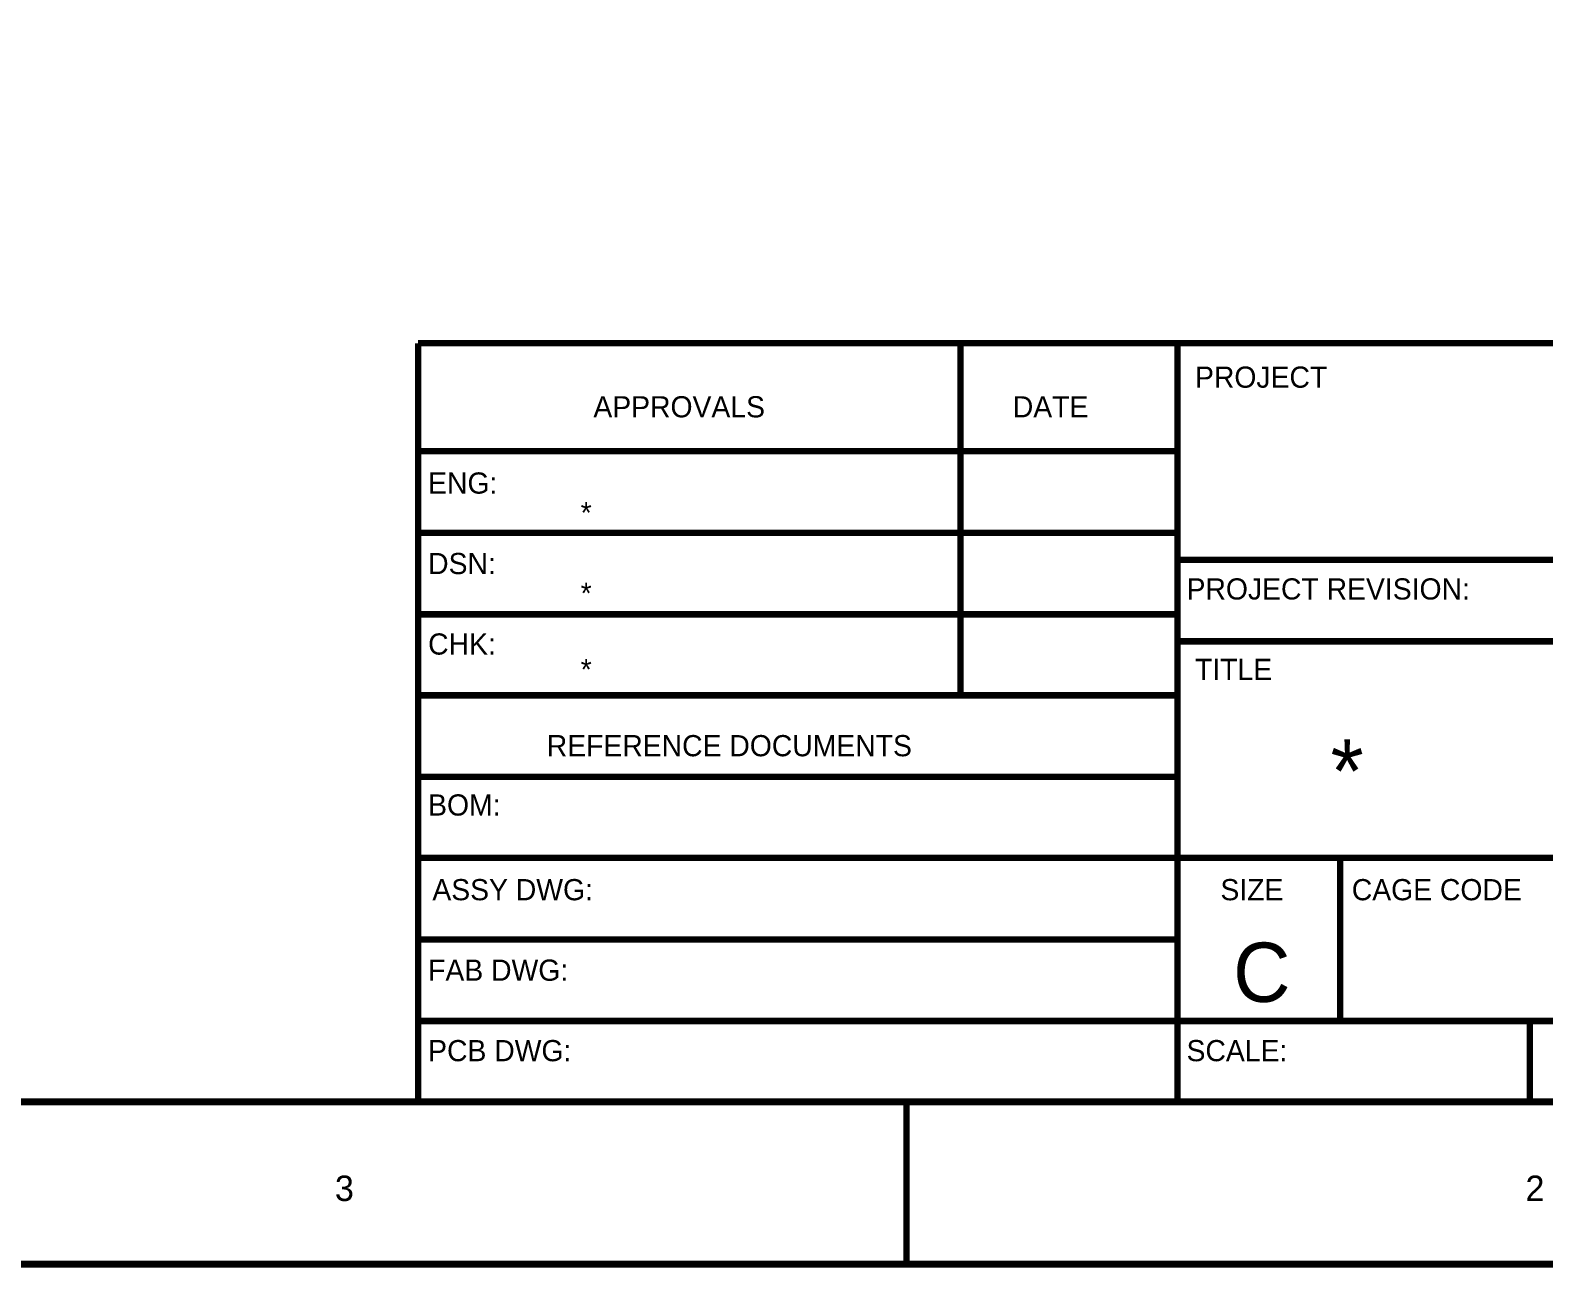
# Model space of a CAD drawing. Header units: inches. Extents: x 0 to 569, y 0 to 432.
# Drawn here: x 406 to 476.9, y -0.1 to 57.8 of the extents above; entities that cross this region are included whole.
import ezdxf

# ---------------------------------------------------------------- set-up
doc = ezdxf.new("R2010")
doc.units = ezdxf.units.IN
doc.layers.add('Sheet', color=255, linetype='Continuous')

msp = doc.modelspace()

# ---------------------------------------------------------------- linework, layer by layer
at = {"layer": 'Sheet'}
for points in [[(0, 431.8, 0.3, 0.3, 0), (558.8, 431.8, 0.3, 0.3, 0), (558.8, 0, 0.3, 0.3, 0), (0, 0, 0.3, 0.3, 0), (0, 431.8, 0.3, 0.3, 0)], [(0, 431.8, 0.0991, 0.0991, 0), (0, 0, 0.0991, 0.0991, 0), (558.8, 0, 0.0991, 0.0991, 0), (558.8, 431.8, 0.0991, 0.0991, 0), (0, 431.8, 0.0991, 0.0991, 0), (0, 431.8, 0.0991, 0.0991, 0)], [(7.64, 424.16, 0.3, 0.3, 0), (551.185, 424.16, 0.3, 0.3, 0), (551.185, 7.615, 0.3, 0.3, 0), (7.64, 7.615, 0.3, 0.3, 0), (7.64, 424.16, 0.3, 0.3, 0)], [(7.64, 424.16, 0.0991, 0.0991, 0), (7.64, 7.615, 0.0991, 0.0991, 0), (551.185, 7.615, 0.0991, 0.0991, 0), (551.185, 424.16, 0.0991, 0.0991, 0), (7.64, 424.16, 0.0991, 0.0991, 0), (7.64, 424.16, 0.0991, 0.0991, 0)]]:
    msp.add_lwpolyline(points, format="xyseb", close=True, dxfattribs=at)
for points in [[(459.755, 43.16, 0.3, 0.3, 0), (424.185, 43.16, 0.3, 0.3, 0)], [(424.185, 43.16, 0.3, 0.3, 0), (424.185, 7.615, 0.3, 0.3, 0)], [(449.585, 43.16, 0.3, 0.3, 0), (449.585, 26.665, 0.3, 0.3, 0)], [(551.185, 43.16, 0.3, 0.3, 0), (459.755, 43.16, 0.3, 0.3, 0)], [(459.755, 33.015, 0.3, 0.3, 0), (459.755, 43.16, 0.3, 0.3, 0)], [(424.185, 38.1, 0.3, 0.3, 0), (459.755, 38.1, 0.3, 0.3, 0)], [(424.185, 34.28, 0.3, 0.3, 0), (459.755, 34.28, 0.3, 0.3, 0)], [(551.185, 33.015, 0.3, 0.3, 0), (459.755, 33.015, 0.3, 0.3, 0)], [(459.755, 19.05, 0.3, 0.3, 0), (459.755, 33.015, 0.3, 0.3, 0)], [(424.185, 30.46, 0.3, 0.3, 0), (459.755, 30.46, 0.3, 0.3, 0)], [(459.755, 29.195, 0.3, 0.3, 0), (551.185, 29.195, 0.3, 0.3, 0)], [(424.185, 26.665, 0.3, 0.3, 0), (459.755, 26.665, 0.3, 0.3, 0)], [(424.185, 22.845, 0.3, 0.3, 0), (459.755, 22.845, 0.3, 0.3, 0)], [(424.185, 19.05, 0.3, 0.3, 0), (459.755, 19.05, 0.3, 0.3, 0)], [(459.755, 19.05, 0.3, 0.3, 0), (459.755, 11.41, 0.3, 0.3, 0)], [(459.755, 19.05, 0.3, 0.3, 0), (551.185, 19.05, 0.3, 0.3, 0)], [(467.37, 19.05, 0.3, 0.3, 0), (467.37, 11.41, 0.3, 0.3, 0)], [(424.185, 15.23, 0.3, 0.3, 0), (459.755, 15.23, 0.3, 0.3, 0)], [(424.185, 11.41, 0.3, 0.3, 0), (459.755, 11.41, 0.3, 0.3, 0)], [(551.185, 11.41, 0.3, 0.3, 0), (459.755, 11.41, 0.3, 0.3, 0)], [(459.755, 11.41, 0.3, 0.3, 0), (459.755, 7.615, 0.3, 0.3, 0)], [(476.25, 11.41, 0.3, 0.3, 0), (476.25, 7.615, 0.3, 0.3, 0)], [(551.16, 7.64, 0.3, 0.3, 0), (7.64, 7.64, 0.3, 0.3, 0)], [(447.055, 0, 0.3, 0.3, 0), (447.055, 7.615, 0.3, 0.3, 0)], [(447.055, 7.615, 0.3, 0.3, 0), (447.055, 0, 0.3, 0.3, 0)], [(558.775, 0.025, 0.3, 0.3, 0), (0, 0.025, 0.3, 0.3, 0)]]:
    msp.add_lwpolyline(points, format="xyseb", dxfattribs=at)

# ---------------------------------------------------------------- texts
for s, height, p in [('PROJECT', 0.9922, (460.573, 41.077)), ('APPROVALS', 0.9922, (432.395, 39.688)), ('DATE', 0.9922, (452.041, 39.688)), ('ENG:', 0.9922, (424.656, 36.116)), ('*', 0.992, (431.8, 34.727)), ('DSN:', 0.9922, (424.656, 32.345)), ('*', 0.992, (431.8, 30.956)), ('PROJECT REVISION:', 0.99219, (460.177, 31.155)), ('CHK:', 0.9922, (424.656, 28.575)), ('*', 0.992, (431.8, 27.384)), ('TITLE', 0.9922, (460.573, 27.384)), ('REFERENCE DOCUMENTS', 0.99219, (430.212, 23.812)), ('*', 2.977, (466.923, 21.63)), ('BOM:', 0.9922, (424.656, 21.034)), ('ASSY DWG:', 0.9922, (424.855, 17.066)), ('SIZE', 0.9922, (461.764, 17.066)), ('CAGE CODE', 0.9922, (467.916, 17.066)), ('C', 2.778, (462.359, 12.303)), ('FAB DWG:', 0.9922, (424.656, 13.295)), ('PCB DWG:', 0.9922, (424.656, 9.525)), ('SCALE:', 0.9922, (460.177, 9.525)), ('3', 1.191, (420.291, 2.977)), ('2', 1.191, (476.052, 2.977))]:
    msp.add_text(s, height=height, dxfattribs=at).set_placement(p)

doc.saveas('drawing.dxf')
